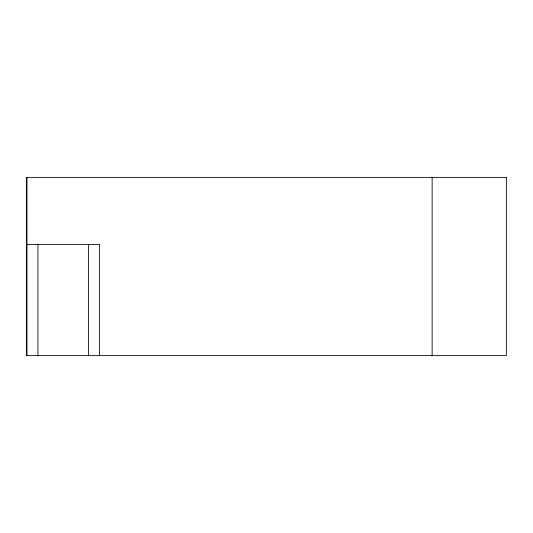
<?xml version="1.0" encoding="UTF-8"?>
<svg xmlns="http://www.w3.org/2000/svg" width="533" height="533" viewBox="0 0 533 533"><rect width="100%" height="100%" fill="white"/><g stroke="black" fill="none" stroke-linecap="round" stroke-linejoin="round"><path stroke-width="0.8" d="M26.65 244.434L99.531 244.434L99.531 355.618M432.143 177.382L432.143 355.618M88.558 244.434L88.558 355.618M37.936 244.434L37.936 355.618M26.916 177.382L26.916 355.618M506.35 177.382L26.65 177.382L26.65 355.618L506.35 355.618L506.35 177.382"/></g></svg>
